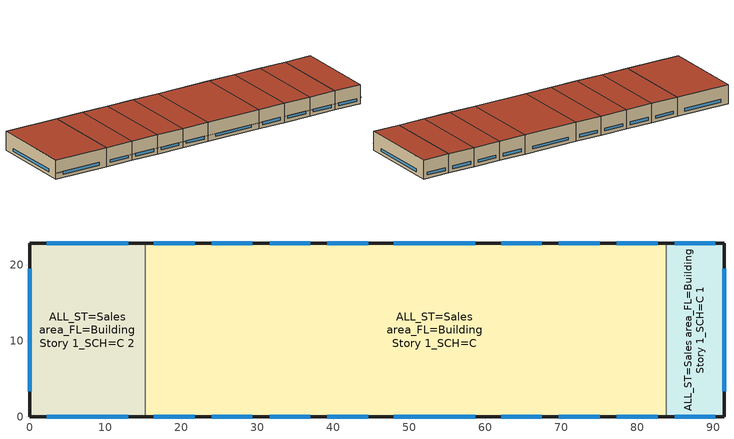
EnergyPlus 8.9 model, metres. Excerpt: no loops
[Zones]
ALL_ST=Sales area_FL=Building Story 1_SCH=C
 floor ground (BTAP-Grnd-Floor-Mass:U-0.379): 60.96,22.86 60.96,0 45.72,0 45.72,22.86 z0; 22.86,22.86 22.86,0 15.24,0 15.24,22.86 z0; 30.48,22.86 30.48,0 22.86,0 22.86,22.86 z0; 38.1,22.86 38.1,0 30.48,0 30.48,22.86 z0; 45.72,22.86 45.72,0 38.1,0 38.1,22.86 z0; 68.58,22.86 68.58,0 60.96,0 60.96,22.86 z0; 76.2,22.86 76.2,0 68.58,0 68.58,22.86 z0; 83.82,22.86 83.82,0 76.2,0 76.2,22.86 z0
 wall outside (BTAP-Ext-Wall-Mass:U-0.183-:{ "cond"=>0.06} adj ext wall insulation): 15.24,0 22.86,0 30.48,0 38.1,0 45.72,0 60.96,0 68.58,0 76.2,0 83.82,0 / 83.82,22.86 76.2,22.86 68.58,22.86 60.96,22.86 45.72,22.86 38.1,22.86 30.48,22.86 22.86,22.86 15.24,22.86 z0:5.18
 wall to ALL_ST=Sales area_FL=Building Story 1_SCH=C 2 (BTAP-Int-Wall): 15.24,22.86 15.24,0 z0:5.18
 wall to ALL_ST=Sales area_FL=Building Story 1_SCH=C 1 (BTAP-Int-Wall): 83.82,0 83.82,22.86 z0:5.18
 window (BTAP-Ext-DaylightDiffuser:U=0.140 SHGC=0.600-:{ "cond"=>0.7}): 47.97,0 58.71,0 / 58.71,22.86 47.97,22.86 / 16.37,0 21.73,0 / 21.73,22.86 16.37,22.86 / 23.99,0 29.35,0 / 29.35,22.86 23.99,22.86 / 31.61,0 36.97,0 / 36.97,22.86 31.61,22.86 / 39.23,0 44.59,0 / 44.59,22.86 39.23,22.86 / 62.09,0 67.45,0 / 67.45,22.86 62.09,22.86 / 69.71,0 75.07,0 / 75.07,22.86 69.71,22.86 / 77.33,0 82.69,0 / 82.69,22.86 77.33,22.86 z0.91:1.65
 roof outside (BTAP-Ext-Roof-Metal:U-0.12099999999999998-:{ "cond"=>0.057} adj roof insulation): 60.96,0 60.96,22.86 45.72,22.86 45.72,0 z5.18; 22.86,0 22.86,22.86 15.24,22.86 15.24,0 z5.18; 30.48,0 30.48,22.86 22.86,22.86 22.86,0 z5.18; 38.1,0 38.1,22.86 30.48,22.86 30.48,0 z5.18; 45.72,0 45.72,22.86 38.1,22.86 38.1,0 z5.18; 68.58,0 68.58,22.86 60.96,22.86 60.96,0 z5.18; 76.2,0 76.2,22.86 68.58,22.86 68.58,0 z5.18; 83.82,0 83.82,22.86 76.2,22.86 76.2,0 z5.18
ALL_ST=Sales area_FL=Building Story 1_SCH=C 1
 floor ground (BTAP-Grnd-Floor-Mass:U-0.379): 91.44,22.86 91.44,0 83.82,0 83.82,22.86 z0
 wall outside (BTAP-Ext-Wall-Mass:U-0.183-:{ "cond"=>0.06} adj ext wall insulation): 83.82,0 91.44,0 91.44,22.86 83.82,22.86 z0:5.18
 window (BTAP-Ext-DaylightDiffuser:U=0.140 SHGC=0.600-:{ "cond"=>0.7}): 84.95,0 90.31,0 / 90.31,22.86 84.95,22.86 / 91.44,3.37 91.44,19.49 z0.91:1.65
 roof outside (BTAP-Ext-Roof-Metal:U-0.12099999999999998-:{ "cond"=>0.057} adj roof insulation): 91.44,0 91.44,22.86 83.82,22.86 83.82,0 z5.18
ALL_ST=Sales area_FL=Building Story 1_SCH=C 2
 floor ground (BTAP-Grnd-Floor-Mass:U-0.379): 15.24,22.86 15.24,0 0,0 0,22.86 z0
 wall outside (BTAP-Ext-Wall-Mass:U-0.183-:{ "cond"=>0.06} adj ext wall insulation): 15.24,22.86 0,22.86 0,0 15.24,0 z0:5.18
 window (BTAP-Ext-DaylightDiffuser:U=0.140 SHGC=0.600-:{ "cond"=>0.7}): 2.25,0 12.99,0 / 0,19.49 0,3.37 / 12.99,22.86 2.25,22.86 z0.91:1.65
 roof outside (BTAP-Ext-Roof-Metal:U-0.12099999999999998-:{ "cond"=>0.057} adj roof insulation): 15.24,0 15.24,22.86 0,22.86 0,0 z5.18
shading: 60.93,0 45.75,0 45.75,-0.36 60.93,-0.36 z1.8; 22.83,0 15.27,0 15.27,-0.37 22.83,-0.37 z1.8; 30.45,0 22.89,0 22.89,-0.37 30.45,-0.37 z1.8; 38.07,0 30.51,0 30.51,-0.37 38.07,-0.37 z1.8; 45.69,0 38.13,0 38.13,-0.37 45.69,-0.37 z1.8; 68.55,0 60.99,0 60.99,-0.37 68.55,-0.37 z1.8; 76.17,0 68.61,0 68.61,-0.37 76.17,-0.37 z1.8; 83.79,0 76.23,0 76.23,-0.37 83.79,-0.37 z1.8; 91.41,0 83.85,0 83.85,-0.37 91.41,-0.37 z1.8; 15.21,0 0.03,0 0.03,-0.36 15.21,-0.36 z1.8
[Building]
RetailStripmall-CAN_NT_Yellowknife.AP.719360_CWEC2016.epw created: 2019-08-08 04:23:39 +0000
[Site:Location]
Yellowknife AP: Latitude {deg}=62.463; Longitude {deg}=-114.44; Time Zone {hr}=-7; Elevation {m}=205.7
[Site:GroundTemperature:BuildingSurface]
19.527, 19.502, 19.536, 19.598, 20.002, 21.64, 22.225, 22.375, 21.449, 20.121, 19.802, 19.633
[Site:WaterMainsTemperature]
Calculation Method=Correlation; Annual Average Outdoor Air Temperature {C}=-3.45833; Maximum Difference In Monthly Average Outdoor Air Temperatures {deltaC}=42.9
[SizingPeriod:DesignDay] Day of Month=21; Dry-Bulb Temperature Range Modifier Type=DefaultMultipliers; Humidity Condition Type=Wetbulb; Barometric Pressure {Pa}=98878; Rain Indicator=No; Snow Indicator=No; Daylight Saving Time Indicator=No
Name | Month | Day Type | Maximum Dry-Bulb Temperature {C} | Daily Dry-Bulb Temperature Range {deltaC} | Wetbulb or DewPoint at Maximum Dry-Bulb {C} | Wind Speed {m/s} | Wind Direction {deg} | Solar Model Indicator | ASHRAE Clear Sky Optical Depth for Beam Irradiance (taub) | ASHRAE Clear Sky Optical Depth for Diffuse Irradiance (taud) | Sky Clearness
Yellowknife AP Ann Clg .4% Condns DB=>MWB | 7 | SummerDesignDay | 25.4 | 7.9 | 16 | 4 | 150 | ASHRAETau | 0.369 | 2.418
Yellowknife AP Ann Htg 99.6% Condns DB | 1 | WinterDesignDay | -40.5 | 0 | -40.5 | 1.7 | 310 | ASHRAEClearSky |  |  | 0
[Material] Thermal Absorptance=0.9
Name | Roughness | Thickness {m} | Conductivity {W/m-K} | Density {kg/m3} | Specific Heat {J/kg-K} | Solar Absorptance | Visible Absorptance
1/2IN Gypsum 1 | Smooth | 0.0127 | 0.16 | 784.9 | 830 | 0.4 | 0.4
1IN Stucco 1 | Smooth | 0.0253 | 0.6918 | 1858 | 837 | 0.7 | 0.92
6 in. Normalweight Concrete Floor | MediumRough | 0.1524 | 2.31 | 2322 | 832 | 0.7 | 0.7
8IN CONCRETE HW RefBldg 1 | Rough | 0.2032 | 1.311 | 2240 | 836.8 | 0.7 | 0.7
G01 13mm gypsum board | Smooth | 0.0127 | 0.16 | 800 | 1090 | 0.7 | 0.5
Metal Roof Surface 1 | Smooth | 0.0008 | 45.28 | 7824 | 500 | 0.7 | 0.7
[Material:NoMass] Roughness=Smooth; Thermal Absorptance=0.9; Solar Absorptance=0.7
Name | Thermal Resistance {m2-K/W} | Visible Absorptance
Typical Carpet Pad 2 | 2.57255 | 0.8
Typical Insulation 6 R-93.1_R-value 45.0 (ft^2*h*R/Btu); Typical Insulation 6 R-99.97_R-value 45.0 (ft^2*h*R/Btu) | 7.92496 | 0.7
[WindowMaterial:SimpleGlazingSystem]
SimpleGlazing:U=0.140 SHGC=0.600 1 U-0.12: U-Factor {W/m2-K}=0.8; Solar Heat Gain Coefficient=0.6; Visible Transmittance=0.21
[Construction]
BTAP-Ext-DaylightDiffuser:U=0.140 SHGC=0.600-:{ "cond"=>0.7}: SimpleGlazing:U=0.140 SHGC=0.600 1 U-0.12
BTAP-Ext-Roof-Metal:U-0.12099999999999998-:{ "cond"=>0.057} adj roof insulation: Metal Roof Surface 1, Typical Insulation 6 R-99.97_R-value 45.0 (ft^2*h*R/Btu)
BTAP-Ext-Wall-Mass:U-0.183-:{ "cond"=>0.06} adj ext wall insulation: 1IN Stucco 1, 8IN CONCRETE HW RefBldg 1, Typical Insulation 6 R-93.1_R-value 45.0 (ft^2*h*R/Btu), 1/2IN Gypsum 1
BTAP-Grnd-Floor-Mass:U-0.379: 6 in. Normalweight Concrete Floor, Typical Carpet Pad 2
BTAP-Int-Wall: G01 13mm gypsum board, G01 13mm gypsum board
[Zone] Part of Total Floor Area=Yes
ALL_ST=Sales area_FL=Building Story 1_SCH=C; ALL_ST=Sales area_FL=Building Story 1_SCH=C 1; ALL_ST=Sales area_FL=Building Story 1_SCH=C 2
[InternalMass] Construction=BTAP-Int-Wall; Zone=ALL_ST=Sales area_FL=Building Story 1_SCH=C; Surface Area {m2}=118.4148
Merged LGstore2_Wall_2 - SMstore4_Wall_4; Merged LGstore2_Wall_4 - SMstore5_Wall_2; Merged SMstore1_Wall_4 - SMstore2_Wall_2; Merged SMstore2_Wall_4 - SMstore3_Wall_2; Merged SMstore3_Wall_4 - SMstore4_Wall_2; Merged SMstore5_Wall_4 - SMstore6_Wall_2; Merged SMstore6_Wall_4 - SMstore7_Wall_2
[ZoneInfiltration:DesignFlowRate] Schedule=Always On Discrete; Constant Term Coefficient=0; Temperature Term Coefficient=0; Velocity Term Coefficient=0.224; Velocity Squared Term Coefficient=0
Name | Zone or ZoneList | Design Flow Rate Calculation Method | Design Flow Rate {m3/s} | Flow per Exterior Surface Area {m3/s-m2}
LGstore2 Infiltration | ALL_ST=Sales area_FL=Building Story 1_SCH=C | Flow/Zone | 0.0348325
SMstore1 Infiltration; SMstore2 Infiltration; SMstore3 Infiltration; SMstore4 Infiltration; SMstore5 Infiltration; SMstore6 Infiltration; SMstore7 Infiltration | ALL_ST=Sales area_FL=Building Story 1_SCH=C | Flow/Zone | 0.0174163
SMstore8 Infiltration | ALL_ST=Sales area_FL=Building Story 1_SCH=C 1 | Flow/ExteriorArea |  | 6.88019e-05
LGstore1 Infiltration | ALL_ST=Sales area_FL=Building Story 1_SCH=C 2 | Flow/ExteriorArea |  | 6.88019e-05
[AvailabilityManager:NightCycle] Applicability Schedule=Always On Discrete; Control Type=CycleOnAny; Thermostat Tolerance {deltaC}=1; Cycling Run Time Control Type=FixedRunTime; Cycling Run Time {s}=3600
Name | Fan Schedule
Availability Manager Night Cycle 1 | Sys_3_PSZ ALL_ST=Sales area_FL=Building Story 1_SCH=C Occ Sch
Availability Manager Night Cycle 2 | Sys_3_PSZ ALL_ST=Sales area_FL=Building Story 1_SCH=C 1 Occ Sch
Availability Manager Night Cycle 3 | Sys_3_PSZ ALL_ST=Sales area_FL=Building Story 1_SCH=C 2 Occ Sch
[AvailabilityManager:Scheduled] Schedule=Always On Discrete
Air Loop HVAC Outdoor Air System 1 Availability Manager; Air Loop HVAC Outdoor Air System 2 Availability Manager; Air Loop HVAC Outdoor Air System 3 Availability Manager
[Schedule:Day:Interval]
Sys_3_PSZ ALL_ST=Sales area_FL=Building Story 1_SCH=C Occ Sch Sunday; Sys_3_PSZ ALL_ST=Sales area_FL=Building Story 1_SCH=C 1 Occ Sch Sunday; Sys_3_PSZ ALL_ST=Sales area_FL=Building Story 1_SCH=C 2 Occ Sch Sunday: No, 09:00, 0, 19:00, 1, 24:00, 0
Sys_3_PSZ ALL_ST=Sales area_FL=Building Story 1_SCH=C Occ Sch Monday; Sys_3_PSZ ALL_ST=Sales area_FL=Building Story 1_SCH=C Occ Sch Tuesday; Sys_3_PSZ ALL_ST=Sales area_FL=Building Story 1_SCH=C Occ Sch Wednesday; Sys_3_PSZ ALL_ST=Sales area_FL=Building Story 1_SCH=C Occ Sch Thursday; Sys_3_PSZ ALL_ST=Sales area_FL=Building Story 1_SCH=C Occ Sch Friday; Sys_3_PSZ ALL_ST=Sales area_FL=Building Story 1_SCH=C Occ Sch Saturday; Sys_3_PSZ ALL_ST=Sales area_FL=Building Story 1_SCH=C 1 Occ Sch Monday; Sys_3_PSZ ALL_ST=Sales area_FL=Building Story 1_SCH=C 1 Occ Sch Tuesday; Sys_3_PSZ ALL_ST=Sales area_FL=Building Story 1_SCH=C 1 Occ Sch Wednesday; Sys_3_PSZ ALL_ST=Sales area_FL=Building Story 1_SCH=C 1 Occ Sch Thursday; Sys_3_PSZ ALL_ST=Sales area_FL=Building Story 1_SCH=C 1 Occ Sch Friday; Sys_3_PSZ ALL_ST=Sales area_FL=Building Story 1_SCH=C 1 Occ Sch Saturday; Sys_3_PSZ ALL_ST=Sales area_FL=Building Story 1_SCH=C 2 Occ Sch Monday; Sys_3_PSZ ALL_ST=Sales area_FL=Building Story 1_SCH=C 2 Occ Sch Tuesday; Sys_3_PSZ ALL_ST=Sales area_FL=Building Story 1_SCH=C 2 Occ Sch Wednesday; Sys_3_PSZ ALL_ST=Sales area_FL=Building Story 1_SCH=C 2 Occ Sch Thursday; Sys_3_PSZ ALL_ST=Sales area_FL=Building Story 1_SCH=C 2 Occ Sch Friday; Sys_3_PSZ ALL_ST=Sales area_FL=Building Story 1_SCH=C 2 Occ Sch Saturday: No, 09:00, 0, 21:00, 1, 24:00, 0
Sys_3_PSZ ALL_ST=Sales area_FL=Building Story 1_SCH=C Occ Sch Default; Sys_3_PSZ ALL_ST=Sales area_FL=Building Story 1_SCH=C Occ Sch Summer Design Day; Sys_3_PSZ ALL_ST=Sales area_FL=Building Story 1_SCH=C Occ Sch Winter Design Day; Sys_3_PSZ ALL_ST=Sales area_FL=Building Story 1_SCH=C 1 Occ Sch Default; Sys_3_PSZ ALL_ST=Sales area_FL=Building Story 1_SCH=C 1 Occ Sch Summer Design Day; Sys_3_PSZ ALL_ST=Sales area_FL=Building Story 1_SCH=C 1 Occ Sch Winter Design Day; Sys_3_PSZ ALL_ST=Sales area_FL=Building Story 1_SCH=C 2 Occ Sch Default; Sys_3_PSZ ALL_ST=Sales area_FL=Building Story 1_SCH=C 2 Occ Sch Summer Design Day; Sys_3_PSZ ALL_ST=Sales area_FL=Building Story 1_SCH=C 2 Occ Sch Winter Design Day: No, 24:00, 1
[Schedule:Week:Daily]
Sys_3_PSZ ALL_ST=Sales area_FL=Building Story 1_SCH=C Occ Sch Week Rule - Jan1-Dec31: Sys_3_PSZ ALL_ST=Sales area_FL=Building Story 1_SCH=C Occ Sch Sunday, Sys_3_PSZ ALL_ST=Sales area_FL=Building Story 1_SCH=C Occ Sch Monday, Sys_3_PSZ ALL_ST=Sales area_FL=Building Story 1_SCH=C Occ Sch Tuesday, Sys_3_PSZ ALL_ST=Sales area_FL=Building Story 1_SCH=C Occ Sch Wednesday, Sys_3_PSZ ALL_ST=Sales area_FL=Building Story 1_SCH=C Occ Sch Thursday, Sys_3_PSZ ALL_ST=Sales area_FL=Building Story 1_SCH=C Occ Sch Friday, Sys_3_PSZ ALL_ST=Sales area_FL=Building Story 1_SCH=C Occ Sch Saturday, Sys_3_PSZ ALL_ST=Sales area_FL=Building Story 1_SCH=C Occ Sch Default, Sys_3_PSZ ALL_ST=Sales area_FL=Building Story 1_SCH=C Occ Sch Summer Design Day, Sys_3_PSZ ALL_ST=Sales area_FL=Building Story 1_SCH=C Occ Sch Winter Design Day, Sys_3_PSZ ALL_ST=Sales area_FL=Building Story 1_SCH=C Occ Sch Default, Sys_3_PSZ ALL_ST=Sales area_FL=Building Story 1_SCH=C Occ Sch Default
Sys_3_PSZ ALL_ST=Sales area_FL=Building Story 1_SCH=C 1 Occ Sch Week Rule - Jan1-Dec31: Sys_3_PSZ ALL_ST=Sales area_FL=Building Story 1_SCH=C 1 Occ Sch Sunday, Sys_3_PSZ ALL_ST=Sales area_FL=Building Story 1_SCH=C 1 Occ Sch Monday, Sys_3_PSZ ALL_ST=Sales area_FL=Building Story 1_SCH=C 1 Occ Sch Tuesday, Sys_3_PSZ ALL_ST=Sales area_FL=Building Story 1_SCH=C 1 Occ Sch Wednesday, Sys_3_PSZ ALL_ST=Sales area_FL=Building Story 1_SCH=C 1 Occ Sch Thursday, Sys_3_PSZ ALL_ST=Sales area_FL=Building Story 1_SCH=C 1 Occ Sch Friday, Sys_3_PSZ ALL_ST=Sales area_FL=Building Story 1_SCH=C 1 Occ Sch Saturday, Sys_3_PSZ ALL_ST=Sales area_FL=Building Story 1_SCH=C 1 Occ Sch Default, Sys_3_PSZ ALL_ST=Sales area_FL=Building Story 1_SCH=C 1 Occ Sch Summer Design Day, Sys_3_PSZ ALL_ST=Sales area_FL=Building Story 1_SCH=C 1 Occ Sch Winter Design Day, Sys_3_PSZ ALL_ST=Sales area_FL=Building Story 1_SCH=C 1 Occ Sch Default, Sys_3_PSZ ALL_ST=Sales area_FL=Building Story 1_SCH=C 1 Occ Sch Default
Sys_3_PSZ ALL_ST=Sales area_FL=Building Story 1_SCH=C 2 Occ Sch Week Rule - Jan1-Dec31: Sys_3_PSZ ALL_ST=Sales area_FL=Building Story 1_SCH=C 2 Occ Sch Sunday, Sys_3_PSZ ALL_ST=Sales area_FL=Building Story 1_SCH=C 2 Occ Sch Monday, Sys_3_PSZ ALL_ST=Sales area_FL=Building Story 1_SCH=C 2 Occ Sch Tuesday, Sys_3_PSZ ALL_ST=Sales area_FL=Building Story 1_SCH=C 2 Occ Sch Wednesday, Sys_3_PSZ ALL_ST=Sales area_FL=Building Story 1_SCH=C 2 Occ Sch Thursday, Sys_3_PSZ ALL_ST=Sales area_FL=Building Story 1_SCH=C 2 Occ Sch Friday, Sys_3_PSZ ALL_ST=Sales area_FL=Building Story 1_SCH=C 2 Occ Sch Saturday, Sys_3_PSZ ALL_ST=Sales area_FL=Building Story 1_SCH=C 2 Occ Sch Default, Sys_3_PSZ ALL_ST=Sales area_FL=Building Story 1_SCH=C 2 Occ Sch Summer Design Day, Sys_3_PSZ ALL_ST=Sales area_FL=Building Story 1_SCH=C 2 Occ Sch Winter Design Day, Sys_3_PSZ ALL_ST=Sales area_FL=Building Story 1_SCH=C 2 Occ Sch Default, Sys_3_PSZ ALL_ST=Sales area_FL=Building Story 1_SCH=C 2 Occ Sch Default
[Schedule:Year]
Sys_3_PSZ ALL_ST=Sales area_FL=Building Story 1_SCH=C Occ Sch: Sys_3_PSZ ALL_ST=Sales area_FL=Building Story 1_SCH=C Occ Sch Week Rule - Jan1-Dec31, 1, 1, 12, 31
Sys_3_PSZ ALL_ST=Sales area_FL=Building Story 1_SCH=C 1 Occ Sch: Sys_3_PSZ ALL_ST=Sales area_FL=Building Story 1_SCH=C 1 Occ Sch Week Rule - Jan1-Dec31, 1, 1, 12, 31
Sys_3_PSZ ALL_ST=Sales area_FL=Building Story 1_SCH=C 2 Occ Sch: Sys_3_PSZ ALL_ST=Sales area_FL=Building Story 1_SCH=C 2 Occ Sch Week Rule - Jan1-Dec31, 1, 1, 12, 31
[Schedule:Constant]
Always On Discrete: Hourly Value=1
